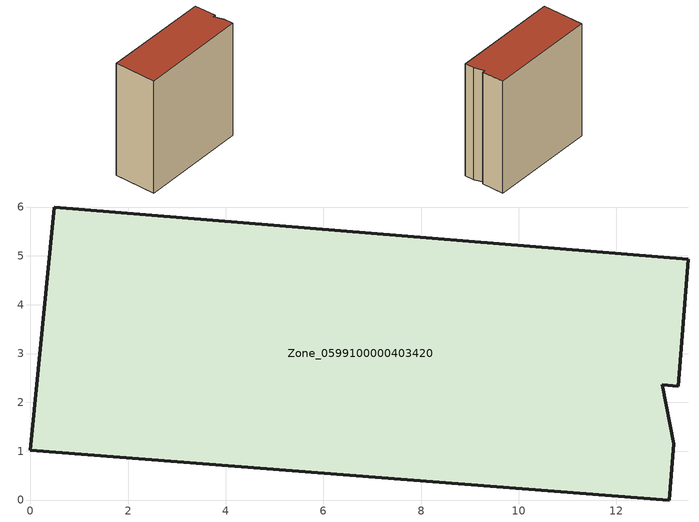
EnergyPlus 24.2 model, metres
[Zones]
Zone_0599100000403420
 floor ground (C_G): 0,1.02 0.49,6 13.47,4.93 13.27,2.33 12.94,2.35 13.17,1.15 13.09,0 z2.58
 wall outside (C_F): 0.49,6 0,1.02 13.09,0 13.17,1.15 12.94,2.35 13.27,2.33 13.47,4.93 0.49,6 z2.58:16.71
 roof outside (C_R): 13.27,2.33 13.47,4.93 0.49,6 0,1.02 13.09,0 13.17,1.15 12.94,2.35 z16.71
[BUILDING]
Pand.0599100000403420: North Axis=0; Terrain=City; Loads Convergence Tolerance Value=0.04; Temperature Convergence Tolerance Value=0.4; Solar Distribution=FullExterior; Maximum Number of Warmup Days=25; Minimum Number of Warmup Days=1
[Site:Location]
Rotterdam.The.Hague.AP_ZH_NLD Design_Conditions: Latitude=51.96; Longitude=4.45; Time Zone=1; Elevation=-4.5
[SITE:GROUNDTEMPERATURE:BUILDINGSURFACE]
18, 18, 18, 18, 18, 18, 18, 18, 18, 18, 18, 18
[MATERIAL] Thermal Absorptance=0.9; Solar Absorptance=0.7; Visible Absorptance=0.7
Name | Roughness | Thickness | Conductivity | Density | Specific Heat
G.TI.1946 | MediumSmooth | 0.15 | 1 | 540 | 1210
F.TI.1946 | Rough | 0.3 | 0.857143 | 1920 | 840
R.TI.1946 | MediumRough | 0.2 | 0.1 | 1500 | 1000
[CONSTRUCTION]
C_G: G.TI.1946
C_F: F.TI.1946
C_R: R.TI.1946
[ZONE]
Zone_0599100000403420: Type=1; Multiplier=1; Ceiling Height=Autocalculate; Volume=Autocalculate; Floor Area=autocalculate; Part of Total Floor Area=Yes
[ZONEINFILTRATION:DESIGNFLOWRATE]
Infil_Zone_0599100000403420: Zone or ZoneList or Space or SpaceList=Zone_0599100000403420; Schedule=AlwaysOn; Design Flow Rate Calculation Method=Flow/Area; Flow Rate per Floor Area=0.003; Constant Term Coefficient=1; Temperature Term Coefficient=0; Velocity Term Coefficient=0; Velocity Squared Term Coefficient=0
[HVACTEMPLATE:ZONE:IDEALLOADSAIRSYSTEM]
Zone_0599100000403420: Maximum Heating Supply Air Temperature=50; Minimum Cooling Supply Air Temperature=13; Maximum Heating Supply Air Humidity Ratio=0.0156; Minimum Cooling Supply Air Humidity Ratio=0.0077; Heating Limit=NoLimit; Cooling Limit=NoLimit; Dehumidification Control Type=ConstantSensibleHeatRatio; Cooling Sensible Heat Ratio=0.7; Dehumidification Setpoint=60; Humidification Control Type=None; Humidification Setpoint=30; Outdoor Air Method=None; Outdoor Air Flow Rate per Person=0.00944; Outdoor Air Flow Rate per Zone Floor Area=0; Outdoor Air Flow Rate per Zone=0; Demand Controlled Ventilation Type=None; Outdoor Air Economizer Type=NoEconomizer; Heat Recovery Type=None; Sensible Heat Recovery Effectiveness=0.7; Latent Heat Recovery Effectiveness=0.65
[ZONECONTROL:THERMOSTAT]
ThermostatControl_Zone_0599100000403420: Zone or ZoneList=Zone_0599100000403420; Control Type Schedule=DualSetpointControlType; Control 1=Thermostat_Zone_0599100000403420; Temperature Difference Between Cutout And Setpoint=0
[THERMOSTATSETPOINT:DUALSETPOINT]
Thermostat_Zone_0599100000403420: Heating Setpoint Temperature Schedule=HeatingSetpoint_Zone_0599100000403420; Cooling Setpoint Temperature Schedule=CoolingSetpoint_Zone_0599100000403420
[SCHEDULE:COMPACT]
HeatingSetpoint_Zone_0599100000403420: Through: 12/31, For: AllDays, Until: 24:00, 21
CoolingSetpoint_Zone_0599100000403420: Through: 12/31, For: AllDays, Until: 24:00, 24
DualSetpointControlType: Through: 12/31, For: AllDays, Until: 24:00, 4
AlwaysOn: Through: 12/31, For: AllDays, Until: 24:00, 1
